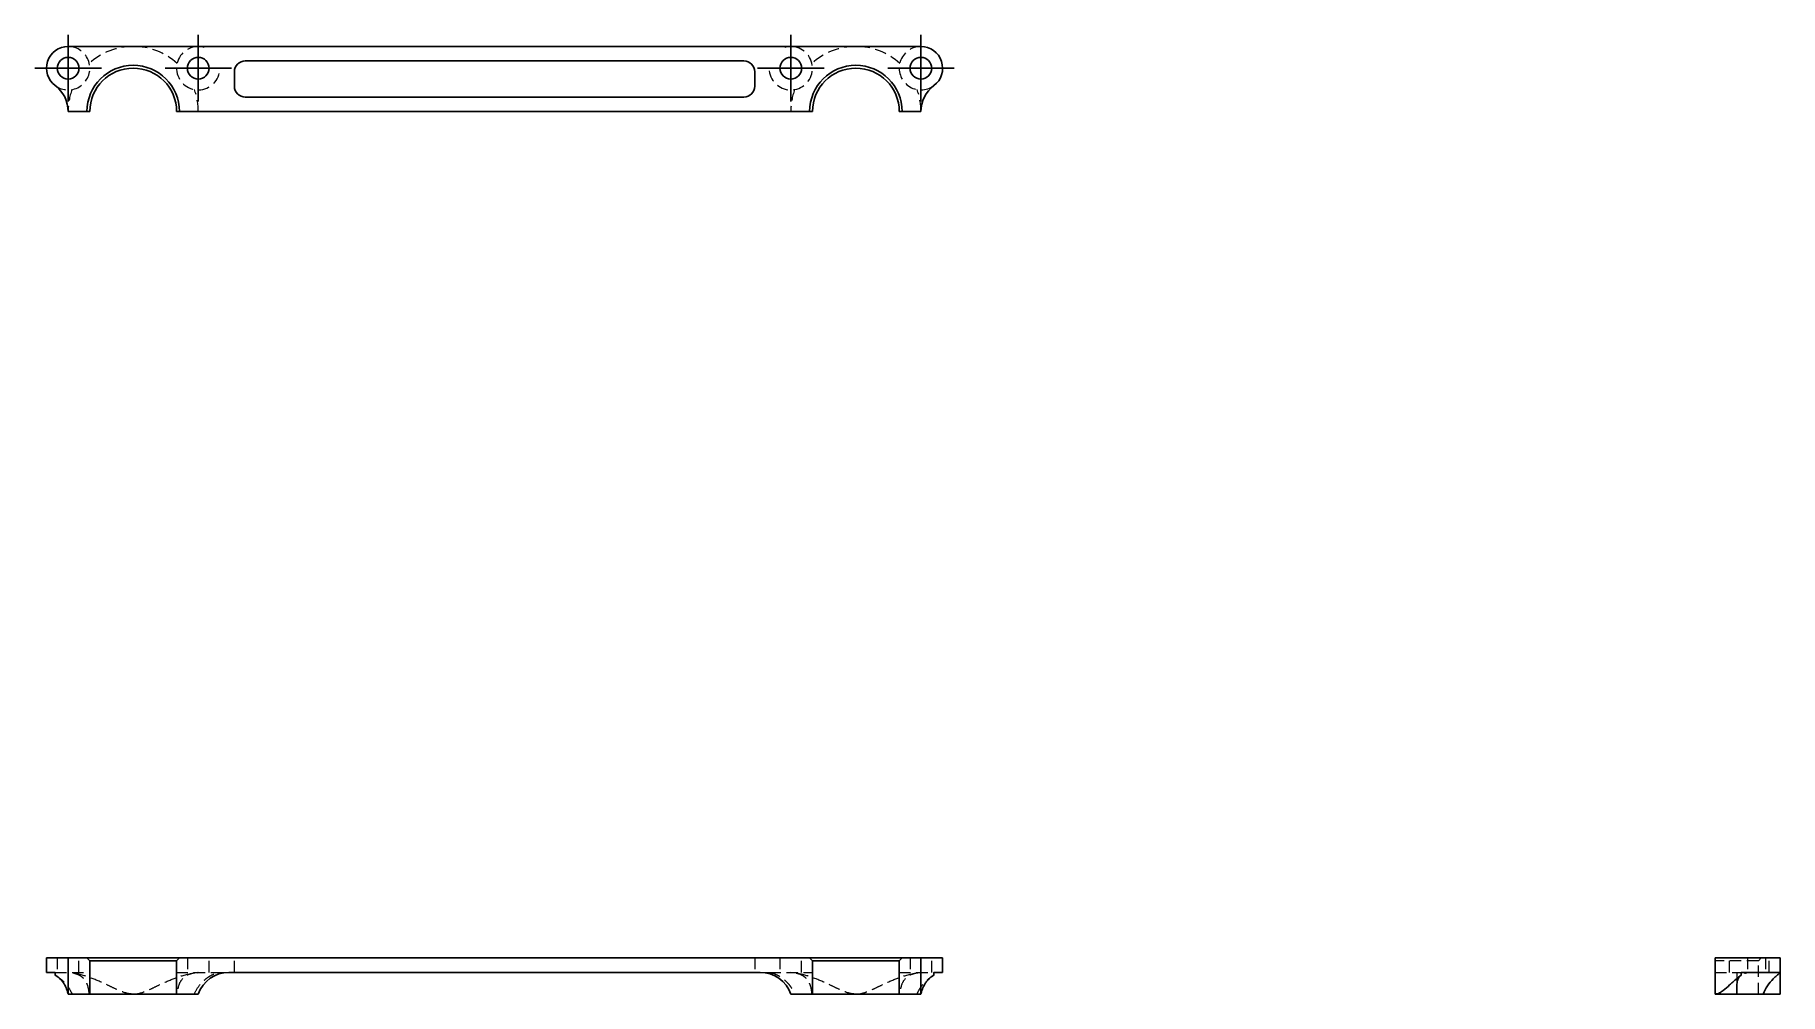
# Model space of a CAD drawing. Header units: millimetres. Extents: x 32 to 226, y 56 to 163.
import ezdxf

# ---------------------------------------------------------------- set-up
doc = ezdxf.new("R2010")
doc.units = ezdxf.units.MM
doc.linetypes.add('HIDDEN', pattern=[1.905, 1.27, -0.635])
doc.layers.add('10', color=7, linetype='Continuous')

# ---------------------------------------------------------------- blocks, each defined once
blk = doc.blocks.new('SW_CENTERMARKSYMBOL_0')
at = {"layer": '10', "color": 0}
for p, q in [((0, 2.5), (0, 3.71)), ((0, 0), (0, 2.5)), ((-2.5, 0), (-3.71, 0)), ((0, 0), (-2.5, 0)), ((0, 0), (0, -2.5)), ((0, 0), (2.5, 0)), ((2.5, 0), (3.71, 0)), ((0, -2.5), (0, -3.71))]:
    blk.add_line(p, q, dxfattribs=at)
blk = doc.blocks.new('SW_CENTERMARKSYMBOL_1')
at = {"layer": '10', "color": 0}
for p, q in [((0, 2.5), (0, 3.71)), ((0, 0), (0, 2.5)), ((-2.5, 0), (-3.71, 0)), ((0, 0), (-2.5, 0)), ((0, 0), (0, -2.5)), ((0, 0), (2.5, 0)), ((2.5, 0), (3.71, 0)), ((0, -2.5), (0, -3.71))]:
    blk.add_line(p, q, dxfattribs=at)
blk = doc.blocks.new('SW_CENTERMARKSYMBOL_2')
at = {"layer": '10', "color": 0}
for p, q in [((0, 2.5), (0, 3.71)), ((0, 0), (0, 2.5)), ((-2.5, 0), (-3.71, 0)), ((0, 0), (-2.5, 0)), ((0, 0), (0, -2.5)), ((0, 0), (2.5, 0)), ((2.5, 0), (3.71, 0)), ((0, -2.5), (0, -3.71))]:
    blk.add_line(p, q, dxfattribs=at)
blk = doc.blocks.new('SW_CENTERMARKSYMBOL_3')
at = {"layer": '10', "color": 0}
for p, q in [((0, 2.5), (0, 3.71)), ((0, 0), (0, 2.5)), ((-2.5, 0), (-3.71, 0)), ((0, 0), (-2.5, 0)), ((0, 0), (0, -2.5)), ((0, 0), (2.5, 0)), ((2.5, 0), (3.71, 0)), ((0, -2.5), (0, -3.71))]:
    blk.add_line(p, q, dxfattribs=at)

msp = doc.modelspace()

# ---------------------------------------------------------------- linework, layer by layer
at = {"color": 7, "linetype": 'Continuous', "lineweight": 25}
for p, q in [((35.42, 161.45), (130.58, 161.45)), ((55.18, 159.84), (110.82, 159.84)), ((53.97, 157.02), (53.97, 158.63)), ((112.03, 158.63), (112.03, 157.02)), ((110.82, 155.81), (55.18, 155.81)), ((37.52, 154.2), (35.42, 154.2)), ((37.52, 154.2), (37.84, 154.2)), ((47.52, 154.2), (47.84, 154.2)), ((47.84, 154.2), (118.16, 154.2)), ((118.16, 154.2), (118.48, 154.2)), ((128.16, 154.2), (128.48, 154.2)), ((128.48, 154.2), (130.58, 154.2)), ((33, 59.8), (33, 58.19)), ((33, 59.8), (33.97, 59.8)), ((35.42, 59.8), (33.97, 59.8)), ((35.42, 59.8), (35.42, 55.77)), ((37.52, 59.8), (35.42, 59.8)), ((47.84, 59.8), (37.52, 59.8)), ((37.52, 59.8), (37.84, 59.48)), ((37.84, 59.48), (47.52, 59.48)), ((37.84, 59.48), (37.84, 55.77)), ((47.52, 59.48), (47.84, 59.8)), ((47.52, 59.48), (47.52, 55.77)), ((47.84, 59.8), (118.16, 59.8)), ((118.16, 59.8), (118.48, 59.48)), ((128.48, 59.8), (118.16, 59.8)), ((118.48, 59.48), (118.48, 55.77)), ((118.48, 59.48), (128.16, 59.48)), ((128.16, 59.48), (128.48, 59.8)), ((128.16, 59.48), (128.16, 55.77)), ((128.48, 59.8), (130.58, 59.8)), ((130.58, 59.8), (130.58, 55.77)), ((132.03, 59.8), (130.58, 59.8)), ((132.03, 59.8), (133, 59.8)), ((133, 58.19), (133, 59.8)), ((219.2, 59.8), (219.2, 55.77)), ((222.1, 59.8), (219.2, 59.8)), ((222.1, 59.8), (226.45, 59.8)), ((226.45, 59.8), (226.45, 58.16)), ((33.97, 58.19), (33, 58.19)), ((33.97, 58.19), (33.97, 57.86)), ((112.64, 58.19), (53.36, 58.19)), ((132.03, 57.86), (132.03, 58.19)), ((133, 58.19), (132.03, 58.19)), ((226.45, 58.19), (222.1, 58.19)), ((222.1, 57.86), (222.1, 58.19)), ((37.84, 55.77), (35.42, 55.77)), ((47.52, 55.77), (37.84, 55.77)), ((49.94, 55.77), (47.52, 55.77)), ((118.48, 55.77), (116.06, 55.77)), ((128.16, 55.77), (118.48, 55.77)), ((130.58, 55.77), (128.16, 55.77)), ((221.65, 55.77), (219.2, 55.77)), ((224.55, 55.77), (221.65, 55.77)), ((226.45, 55.77), (224.55, 55.77))]:
    msp.add_line(p, q, dxfattribs=at)
at = {"color": 7, "linetype": 'HIDDEN', "lineweight": 18}
for p, q in [((34.21, 59.8), (34.21, 58.19)), ((36.63, 58.19), (36.63, 59.8)), ((48.73, 59.8), (48.73, 58.19)), ((51.15, 58.19), (51.15, 59.8)), ((53.97, 58.19), (53.97, 59.8)), ((112.03, 59.8), (112.03, 58.19)), ((114.85, 59.8), (114.85, 58.19)), ((117.27, 58.19), (117.27, 59.8)), ((129.37, 59.8), (129.37, 58.19)), ((131.79, 58.19), (131.79, 59.8)), ((224.03, 59.48), (219.2, 59.48)), ((220.81, 58.19), (220.81, 59.8)), ((222.82, 59.8), (222.82, 58.19)), ((224.03, 59.48), (224.36, 59.8)), ((224.03, 55.77), (224.03, 59.48)), ((224.84, 59.8), (224.84, 58.19)), ((225.24, 58.19), (225.24, 59.8)), ((33.97, 58.19), (37.84, 58.19)), ((47.52, 58.19), (52.34, 58.19)), ((49.94, 58.19), (49.94, 58.16)), ((49.94, 58.19), (49.94, 58.16)), ((52.34, 58.19), (53.36, 58.19)), ((112.64, 58.19), (113.66, 58.19)), ((113.66, 58.19), (118.48, 58.19)), ((116.06, 58.19), (116.06, 58.16)), ((116.06, 58.19), (116.06, 58.16)), ((128.16, 58.19), (132.03, 58.19)), ((219.2, 58.19), (221.62, 58.19)), ((221.62, 58.19), (222.1, 58.19)), ((221.62, 58.19), (221.62, 56.54))]:
    msp.add_line(p, q, dxfattribs=at)
at = {"color": 7, "linetype": 'Continuous', "lineweight": 25}
for centre in [(35.42, 159.03), (49.94, 159.03), (116.06, 159.03), (130.58, 159.03)]:
    msp.add_circle(centre, 1.21, dxfattribs=at)
for centre, radius, start, end in [((35.42, 159.03), 2.42, 90, 233.1301), ((55.18, 158.63), 1.21, 90, 180), ((110.82, 158.63), 1.21, 0, 90), ((130.58, 159.03), 2.42, 306.8699, 90), ((42.68, 154.2), 5.16, 0, 180), ((42.68, 154.2), 4.84, 0, 180), ((123.32, 154.2), 5.16, 0, 180), ((123.32, 154.2), 4.84, 0, 180), ((31.79, 154.2), 3.63, 0, 53.1301), ((55.18, 157.02), 1.21, 180, 270), ((110.82, 157.02), 1.21, 270, 0), ((134.21, 154.2), 3.63, 126.8699, 180), ((53.36, 54.56), 3.63, 90, 160.5288), ((112.64, 54.56), 3.63, 19.4712, 90)]:
    msp.add_arc(centre, radius, start, end, dxfattribs=at)
at = {"color": 7, "linetype": 'HIDDEN', "lineweight": 18}
for centre, radius, start, end in [((35.42, 159.03), 2.42, 233.1301, 90), ((42.68, 154.2), 7.26, 90, 132.412), ((42.68, 154.2), 7.26, 47.588, 90), ((49.94, 159.03), 2.42, 90, 353.2135), ((49.94, 159.03), 2.42, 74.1666, 90), ((116.06, 159.03), 2.42, 186.7865, 90), ((116.06, 159.03), 2.42, 90, 105.8334), ((123.32, 154.2), 7.26, 90, 132.412), ((123.32, 154.2), 7.26, 47.588, 90), ((130.58, 159.03), 2.42, 90, 306.8699), ((42.68, 154.2), 7.26, 160.2078, 180), ((42.68, 154.2), 7.26, 0, 19.7922), ((123.32, 154.2), 7.26, 160.2078, 180), ((123.32, 154.2), 7.26, 0, 19.7922)]:
    msp.add_arc(centre, radius, start, end, dxfattribs=at)
at = {"color": 7, "linetype": 'Continuous', "lineweight": 25}
for points, knots in [([(35.42, 55.77), (35.42, 55.77), (35.41, 55.82), (35.37, 55.97), (35.34, 56.06), (35.24, 56.36), (35.15, 56.58), (34.98, 56.89), (34.91, 56.99), (34.77, 57.19), (34.69, 57.29), (34.42, 57.57), (34.22, 57.73), (33.97, 57.86)], [0, 0, 0, 0, 0.125, 0.125, 0.25, 0.25, 0.5, 0.5, 0.625, 0.625, 0.75, 0.75, 1, 1, 1, 1]), ([(130.58, 55.77), (130.58, 55.77), (130.59, 55.82), (130.63, 55.97), (130.66, 56.06), (130.76, 56.36), (130.85, 56.58), (131.02, 56.89), (131.09, 56.99), (131.23, 57.19), (131.31, 57.29), (131.58, 57.57), (131.78, 57.73), (132.03, 57.86)], [0, 0, 0, 0, 0.125, 0.125, 0.25, 0.25, 0.5, 0.5, 0.625, 0.625, 0.75, 0.75, 1, 1, 1, 1]), ([(219.2, 55.77), (219.37, 55.77), (219.53, 55.82), (219.83, 55.97), (219.96, 56.06), (220.35, 56.36), (220.59, 56.58), (220.94, 56.89), (221.05, 56.99), (221.28, 57.19), (221.39, 57.29), (221.71, 57.57), (221.91, 57.73), (222.1, 57.86)], [0, 0, 0, 0, 0.125, 0.125, 0.25, 0.25, 0.5, 0.5, 0.625, 0.625, 0.75, 0.75, 1, 1, 1, 1]), ([(221.65, 55.77), (221.64, 56), (221.62, 56.21), (221.61, 56.63), (221.62, 56.83), (221.67, 57.19), (221.71, 57.35), (221.86, 57.64), (221.96, 57.76), (222.1, 57.86)], [0, 0, 0, 0, 0.25, 0.25, 0.5, 0.5, 0.75, 0.75, 1, 1, 1, 1]), ([(226.45, 58.16), (226.45, 58.15), (226.43, 58.13), (226.36, 58.06), (226.3, 58.01), (226.16, 57.9), (226.07, 57.83), (225.88, 57.66), (225.78, 57.56), (225.47, 57.24), (225.25, 56.98), (224.86, 56.41), (224.69, 56.1), (224.55, 55.77)], [0, 0, 0, 0, 0.125, 0.125, 0.25, 0.25, 0.375, 0.375, 0.5, 0.5, 0.75, 0.75, 1, 1, 1, 1]), ([(226.45, 55.77), (226.45, 55.77), (226.45, 55.83), (226.45, 56.02), (226.45, 56.15), (226.45, 56.41), (226.45, 56.55), (226.45, 56.83), (226.45, 56.97), (226.45, 57.36), (226.45, 57.6), (226.45, 57.97), (226.45, 58.11), (226.45, 58.16)], [0, 0, 0, 0, 0.125, 0.125, 0.25, 0.25, 0.375, 0.375, 0.5, 0.5, 0.75, 0.75, 1, 1, 1, 1])]:
    msp.add_open_spline(points, degree=3, knots=knots, dxfattribs=at)
at = {"color": 7, "linetype": 'HIDDEN', "lineweight": 18}
for points, knots in [([(33.97, 57.86), (34.15, 57.76), (34.34, 57.64), (34.71, 57.35), (34.89, 57.19), (35.23, 56.83), (35.38, 56.63), (35.64, 56.21), (35.76, 56), (35.85, 55.77)], [0, 0, 0, 0, 0.25, 0.25, 0.5, 0.5, 0.75, 0.75, 1, 1, 1, 1]), ([(37.78, 55.77), (37.75, 56.1), (37.7, 56.41), (37.57, 56.84), (37.51, 56.97), (37.37, 57.22), (37.29, 57.34), (37.1, 57.56), (36.99, 57.66), (36.73, 57.82), (36.59, 57.9), (36.13, 58.07), (35.78, 58.13), (35.42, 58.16)], [0, 0, 0, 0, 0.25, 0.25, 0.375, 0.375, 0.5, 0.5, 0.625, 0.625, 0.75, 0.75, 1, 1, 1, 1]), ([(42.68, 55.77), (42.35, 55.77), (42.04, 55.83), (41.44, 56.02), (41.14, 56.15), (40.56, 56.41), (40.27, 56.55), (39.69, 56.83), (39.4, 56.97), (38.52, 57.36), (37.93, 57.6), (36.71, 57.97), (36.08, 58.11), (35.42, 58.16)], [0, 0, 0, 0, 0.125, 0.125, 0.25, 0.25, 0.375, 0.375, 0.5, 0.5, 0.75, 0.75, 1, 1, 1, 1]), ([(42.68, 55.77), (43, 55.77), (43.31, 55.83), (43.92, 56.02), (44.21, 56.15), (44.8, 56.41), (45.08, 56.55), (45.66, 56.83), (45.95, 56.97), (46.83, 57.36), (47.42, 57.6), (48.65, 57.97), (49.28, 58.11), (49.94, 58.16)], [0, 0, 0, 0, 0.125, 0.125, 0.25, 0.25, 0.375, 0.375, 0.5, 0.5, 0.75, 0.75, 1, 1, 1, 1]), ([(49.94, 58.16), (49.76, 58.15), (49.58, 58.13), (49.24, 58.06), (49.07, 58.01), (48.77, 57.9), (48.62, 57.83), (48.37, 57.66), (48.26, 57.56), (47.97, 57.24), (47.83, 56.98), (47.65, 56.41), (47.6, 56.1), (47.57, 55.77)], [0, 0, 0, 0, 0.125, 0.125, 0.25, 0.25, 0.375, 0.375, 0.5, 0.5, 0.75, 0.75, 1, 1, 1, 1]), ([(49.51, 55.77), (49.66, 56.15), (49.87, 56.5), (50.27, 56.98), (50.41, 57.13), (50.71, 57.41), (50.87, 57.53), (51.18, 57.75), (51.34, 57.84), (51.63, 57.99), (51.77, 58.04), (52.01, 58.13), (52.11, 58.15), (52.26, 58.18), (52.31, 58.19), (52.34, 58.19)], [0, 0, 0, 0, 0.25, 0.25, 0.375, 0.375, 0.5, 0.5, 0.625, 0.625, 0.75, 0.75, 0.875, 0.875, 1, 1, 1, 1]), ([(113.66, 58.19), (113.69, 58.19), (113.74, 58.18), (113.89, 58.15), (113.99, 58.13), (114.23, 58.05), (114.36, 57.99), (114.66, 57.84), (114.82, 57.75), (115.13, 57.53), (115.29, 57.41), (115.59, 57.13), (115.73, 56.99), (115.99, 56.67), (116.11, 56.5), (116.32, 56.14), (116.42, 55.96), (116.49, 55.77)], [0, 0, 0, 0, 0.125, 0.125, 0.25, 0.25, 0.375, 0.375, 0.5, 0.5, 0.625, 0.625, 0.75, 0.75, 0.875, 0.875, 1, 1, 1, 1]), ([(118.43, 55.77), (118.4, 56.1), (118.35, 56.41), (118.21, 56.84), (118.16, 56.97), (118.02, 57.22), (117.94, 57.34), (117.74, 57.56), (117.63, 57.66), (117.38, 57.82), (117.24, 57.9), (116.78, 58.07), (116.42, 58.13), (116.06, 58.16)], [0, 0, 0, 0, 0.25, 0.25, 0.375, 0.375, 0.5, 0.5, 0.625, 0.625, 0.75, 0.75, 1, 1, 1, 1]), ([(123.32, 55.77), (123, 55.77), (122.69, 55.83), (122.08, 56.02), (121.79, 56.15), (121.2, 56.41), (120.92, 56.55), (120.34, 56.83), (120.05, 56.97), (119.17, 57.36), (118.58, 57.6), (117.35, 57.97), (116.72, 58.11), (116.06, 58.16)], [0, 0, 0, 0, 0.125, 0.125, 0.25, 0.25, 0.375, 0.375, 0.5, 0.5, 0.75, 0.75, 1, 1, 1, 1]), ([(123.32, 55.77), (123.65, 55.77), (123.96, 55.83), (124.56, 56.02), (124.86, 56.15), (125.44, 56.41), (125.73, 56.55), (126.31, 56.83), (126.6, 56.97), (127.48, 57.36), (128.07, 57.6), (129.29, 57.97), (129.92, 58.11), (130.58, 58.16)], [0, 0, 0, 0, 0.125, 0.125, 0.25, 0.25, 0.375, 0.375, 0.5, 0.5, 0.75, 0.75, 1, 1, 1, 1]), ([(130.58, 58.16), (130.4, 58.15), (130.23, 58.13), (129.88, 58.06), (129.72, 58.01), (129.41, 57.9), (129.27, 57.83), (129.01, 57.66), (128.9, 57.56), (128.61, 57.24), (128.48, 56.98), (128.3, 56.41), (128.25, 56.1), (128.22, 55.77)], [0, 0, 0, 0, 0.125, 0.125, 0.25, 0.25, 0.375, 0.375, 0.5, 0.5, 0.75, 0.75, 1, 1, 1, 1]), ([(130.15, 55.77), (130.24, 56), (130.36, 56.21), (130.62, 56.63), (130.78, 56.83), (131.11, 57.19), (131.29, 57.35), (131.66, 57.64), (131.85, 57.76), (132.03, 57.86)], [0, 0, 0, 0, 0.25, 0.25, 0.5, 0.5, 0.75, 0.75, 1, 1, 1, 1]), ([(221.62, 56.7), (221.62, 56.65), (221.61, 56.61), (221.62, 56.56), (221.62, 56.56)], [0, 0, 0, 0, 0.956974, 1, 1, 1, 1]), ([(223.75, 58.19), (223.5, 58.18), (223, 58.17), (222.39, 58.06), (222.15, 57.88), (222.04, 57.8)], [0, 0, 0, 0, 0.360247, 0.721202, 1, 1, 1, 1])]:
    msp.add_open_spline(points, degree=3, knots=knots, dxfattribs=at)

# ---------------------------------------------------------------- block references
at = {"layer": '10'}
for name, p in [('SW_CENTERMARKSYMBOL_1', (35.42, 159.03)), ('SW_CENTERMARKSYMBOL_2', (49.94, 159.03)), ('SW_CENTERMARKSYMBOL_3', (116.06, 159.03)), ('SW_CENTERMARKSYMBOL_0', (130.58, 159.03))]:
    msp.add_blockref(name, p, dxfattribs=at)

doc.saveas('drawing.dxf')
